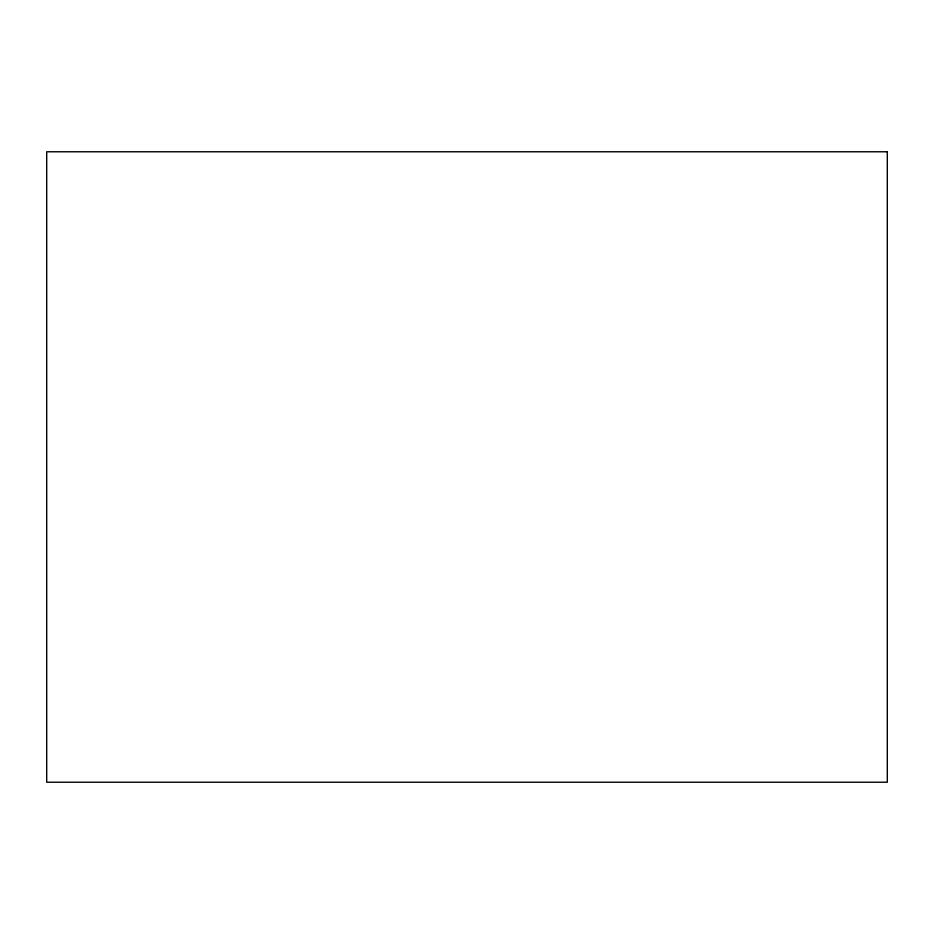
<?xml version="1.0" encoding="UTF-8"?>
<svg xmlns="http://www.w3.org/2000/svg" width="934" height="934" viewBox="0 0 934 934"><rect width="100%" height="100%" fill="white"/><g stroke="black" fill="none" stroke-linecap="round" stroke-linejoin="round"><path stroke-width="1.4" d="M887.3 151.775L46.7 151.775L46.7 782.225L887.3 782.225L887.3 151.775"/></g></svg>
